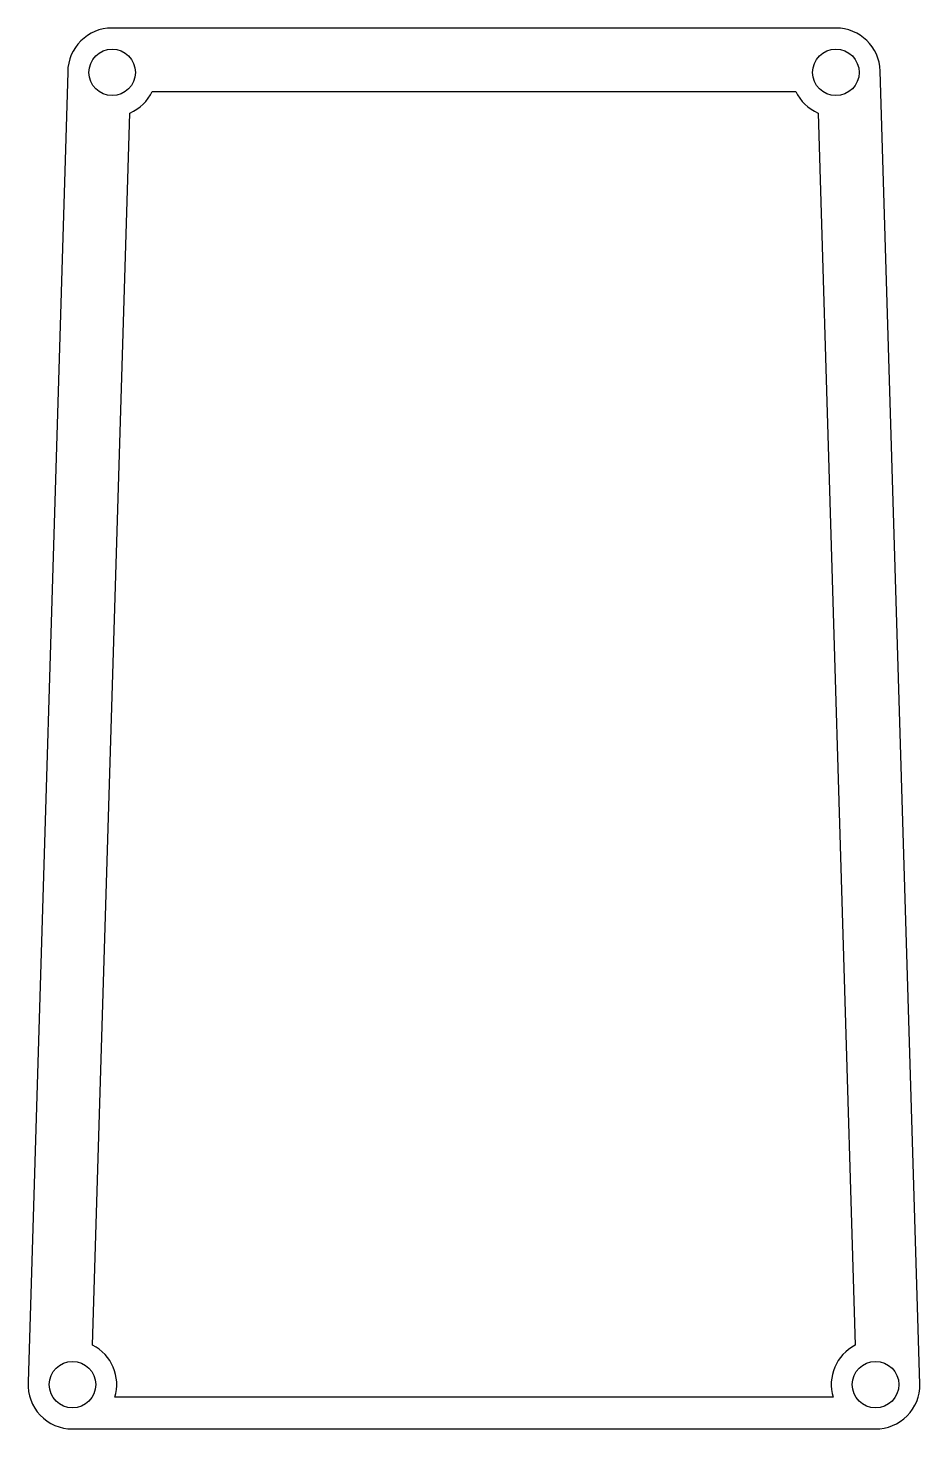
# Model space of a CAD drawing. Header units: inches. Extents: x -1.26 to 0.4, y -0.16 to 2.45.
import ezdxf

# ---------------------------------------------------------------- set-up
doc = ezdxf.new("R2010")
doc.units = ezdxf.units.IN
doc.layers.get('0').update_dxf_attribs({"linetype": 'CONTINUOUS'})

msp = doc.modelspace()

# ---------------------------------------------------------------- linework, layer by layer
for points in [[(-1.1811, -0.1646), (0.3149, -0.1646, 0.416661), (0.3976, -0.0812), (0.3236, 2.3663, 0.405388), (0.241, 2.4465), (-1.1072, 2.4465, 0.411769), (-1.1899, 2.3645), (-1.2637, -0.0776, 0.429561)], [(0.2078, 2.2881), (0.2772, -0.0083, 0.361391), (0.2357, -0.1055), (-1.1019, -0.1055, 0.361389), (-1.1435, -0.0083), (-1.074, 2.2881, 0.180664), (-1.0325, 2.3284), (0.1663, 2.3284, 0.18073)]]:
    msp.add_lwpolyline(points, format="xyb", close=True)
for centre in [(-1.1072, 2.3638), (0.241, 2.3638), (-1.1811, -0.0819), (0.3149, -0.0819)]:
    msp.add_circle(centre, 0.0433)

doc.saveas('drawing.dxf')
